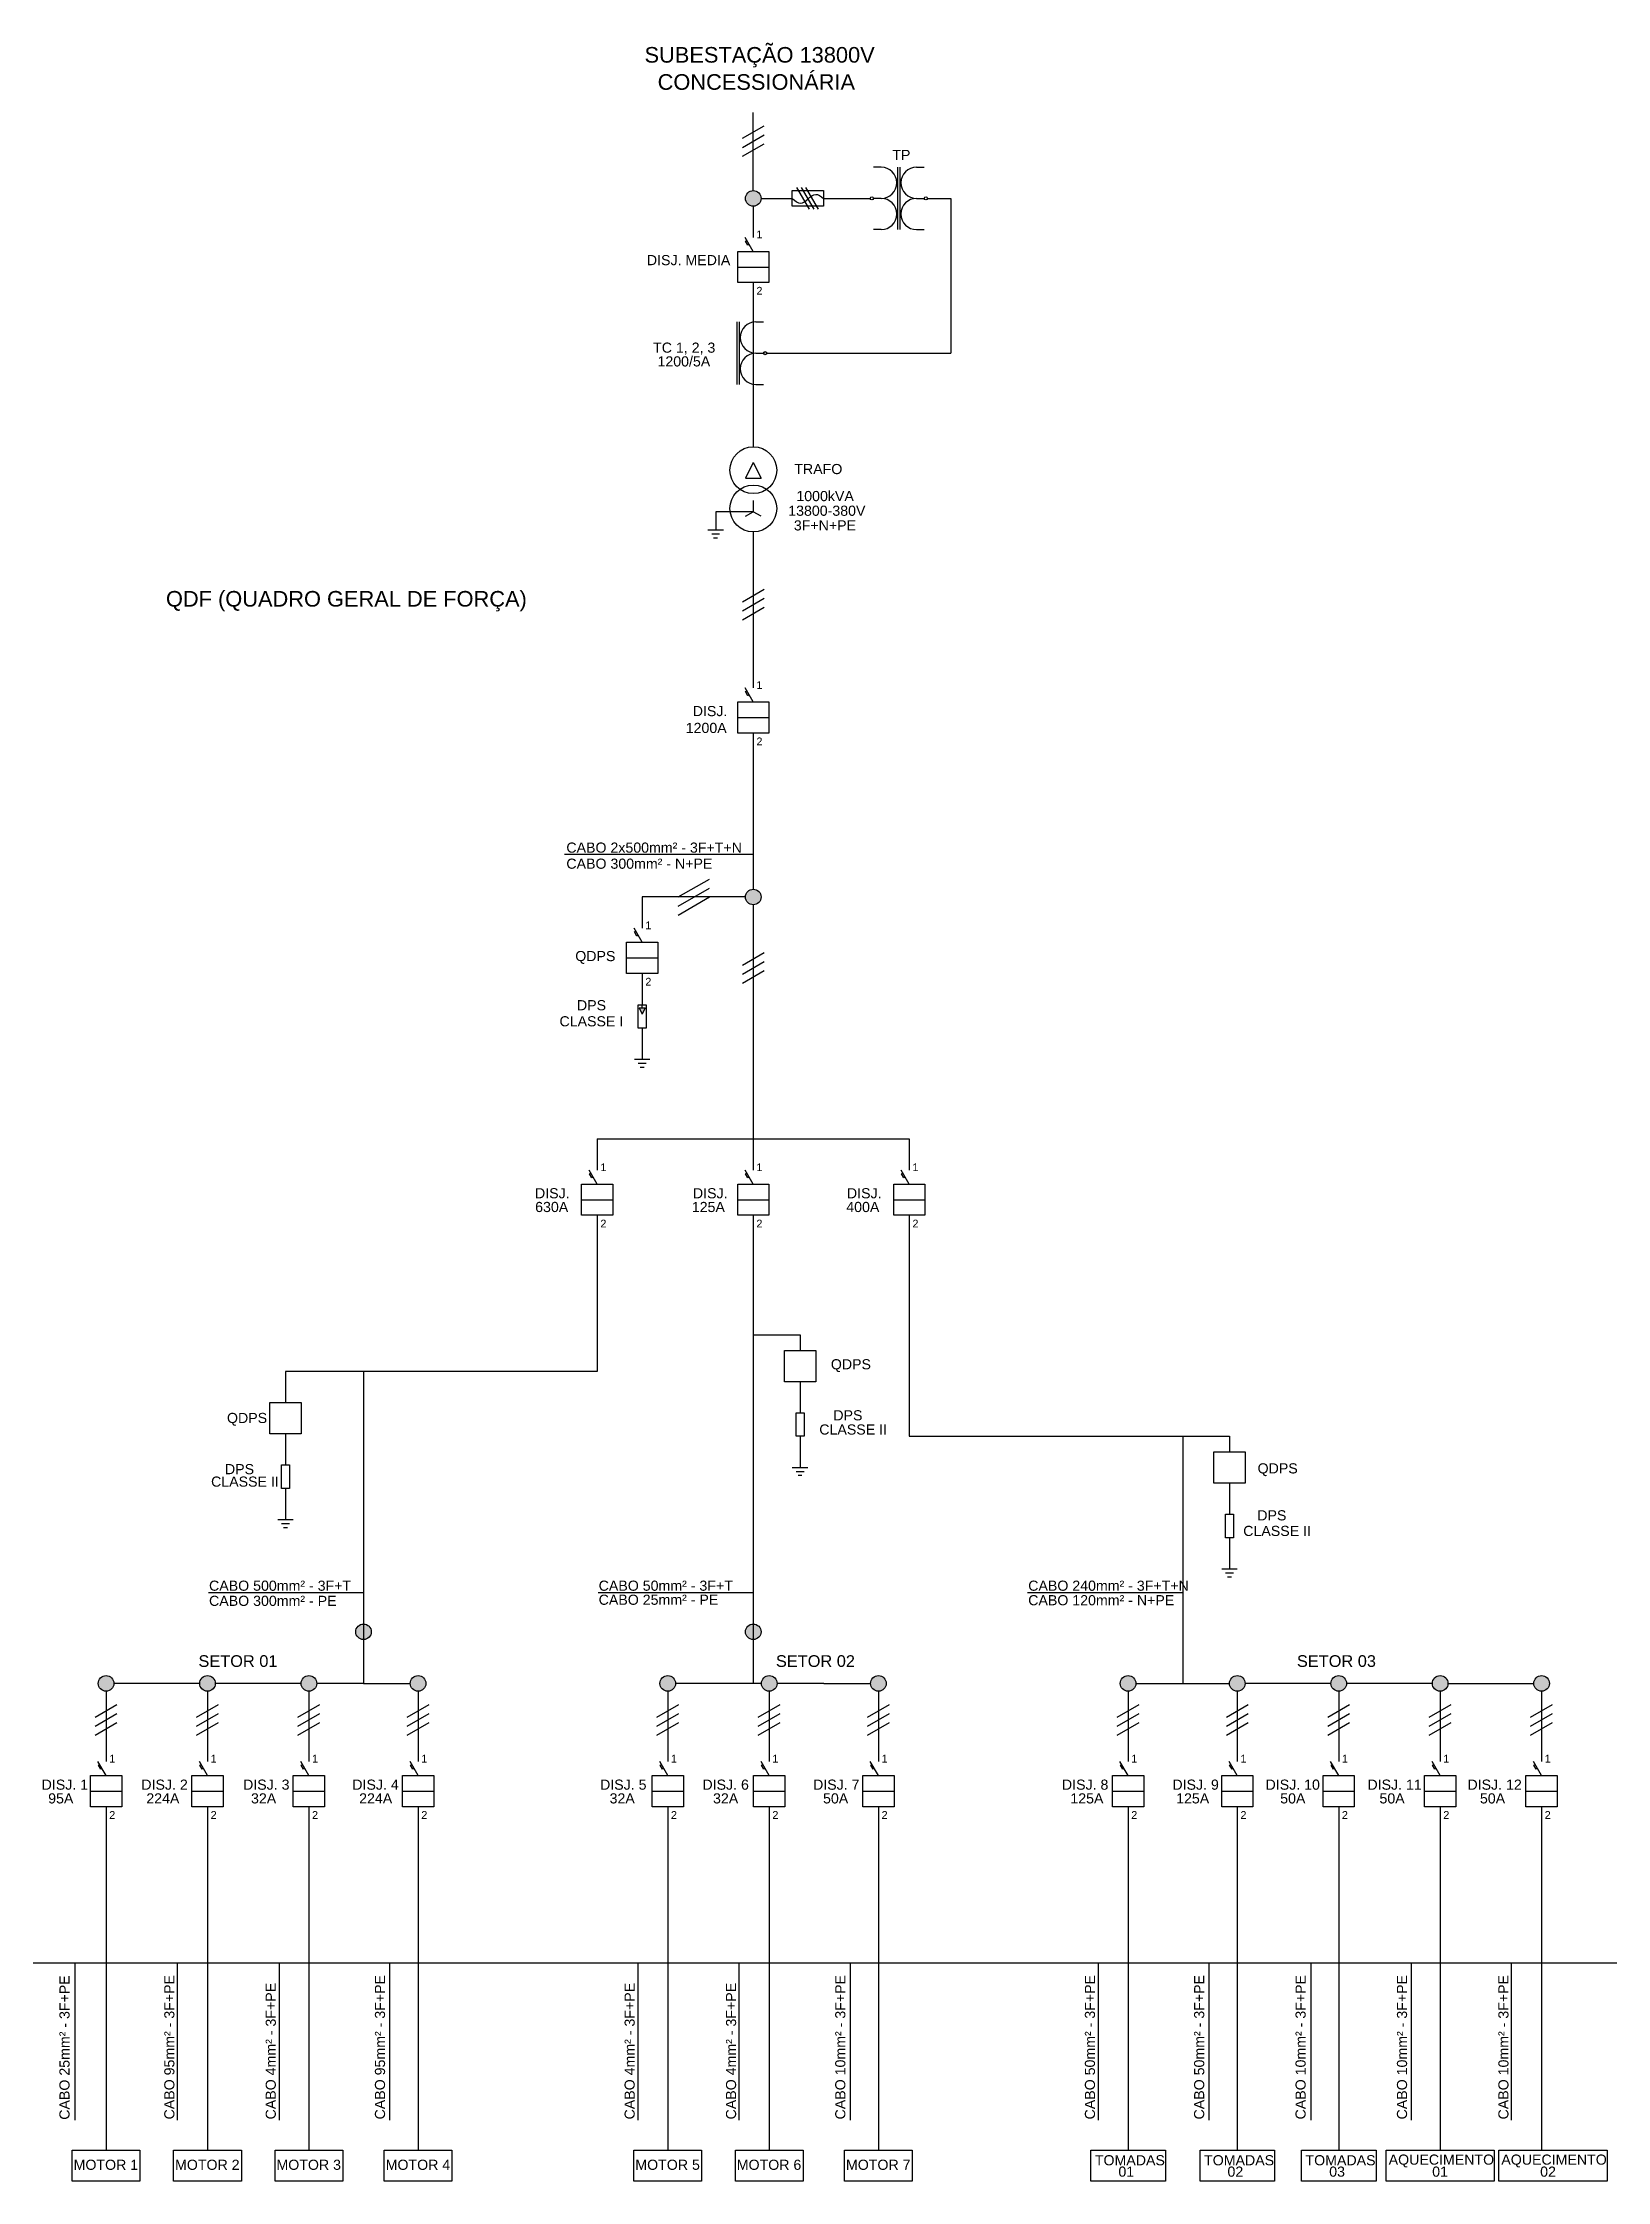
# Model space of a CAD drawing. Header units: millimetres. Extents: x 9959.7 to 9969.7, y -367.8 to -354.1.
import ezdxf

# ---------------------------------------------------------------- set-up
doc = ezdxf.new("R2010")
doc.units = ezdxf.units.MM
doc.layers.add('P01', color=1, linetype='Continuous')
doc.layers.add('P03', color=3, linetype='Continuous', lineweight=30)
doc.styles.add('PDIMENSIONAMENTO', font='arial.ttf')

msp = doc.modelspace()

# ---------------------------------------------------------------- hatches: boundary and pattern name
at = {"layer": 'P01'}
h = msp.add_hatch(color=256, dxfattribs=at)
h.dxf.hatch_style = 1
h.paths.add_polyline_path([(9969.268, -364.57, 1), (9969.368, -364.57, 1)])
h.paths.add_polyline_path([(9968.718, -364.57, 1), (9968.618, -364.57, 1)])
h.paths.add_polyline_path([(9967.968, -364.57, 1), (9968.068, -364.57, 1)])
h.paths.add_polyline_path([(9967.418, -364.57, 1), (9967.318, -364.57, 1)])
h.paths.add_polyline_path([(9966.618, -364.57, 1), (9966.718, -364.57, 1)])
h.paths.add_polyline_path([(9966.627, -365.089), (9966.619, -365.094), (9966.634, -365.12), (9966.642, -365.115)])
h.paths.add_polyline_path([(9967.327, -365.089), (9967.319, -365.094), (9967.334, -365.12), (9967.342, -365.115)])
h.paths.add_polyline_path([(9967.977, -365.089), (9967.969, -365.094), (9967.984, -365.12), (9967.992, -365.115)])
h.paths.add_polyline_path([(9968.627, -365.089), (9968.619, -365.094), (9968.634, -365.12), (9968.642, -365.115)])
h.paths.add_polyline_path([(9965.027, -365.089), (9965.019, -365.094), (9965.034, -365.12), (9965.042, -365.115)])
h.paths.add_polyline_path([(9964.327, -365.089), (9964.319, -365.094), (9964.334, -365.12), (9964.342, -365.115)])
h.paths.add_polyline_path([(9963.677, -365.089), (9963.669, -365.094), (9963.684, -365.12), (9963.692, -365.115)])
h.paths.add_polyline_path([(9963.768, -364.57, 1), (9963.668, -364.57, 1)])
h.paths.add_polyline_path([(9964.318, -364.57, 1), (9964.418, -364.57, 1)])
h.paths.add_polyline_path([(9965.018, -364.57, 1), (9965.118, -364.57, 1)])
h.paths.add_polyline_path([(9964.266, -364.189, 0.414214), (9964.216, -364.239, 0.414214), (9964.266, -364.289)])
h.paths.add_polyline_path([(9964.316, -364.239, 0.414214), (9964.266, -364.189), (9964.266, -364.289, 0.414214)])
h.paths.add_polyline_path([(9962.068, -364.57, 1), (9962.168, -364.57, 1)])
h.paths.add_polyline_path([(9961.468, -364.57, 1), (9961.368, -364.57, 1)])
h.paths.add_polyline_path([(9962.077, -365.089), (9962.069, -365.094), (9962.084, -365.12), (9962.092, -365.115)])
h.paths.add_polyline_path([(9961.377, -365.089), (9961.369, -365.094), (9961.384, -365.12), (9961.392, -365.115)])
h.paths.add_polyline_path([(9961.768, -364.189, 0.414214), (9961.718, -364.239, 0.414214), (9961.768, -364.289)])
h.paths.add_polyline_path([(9961.768, -364.189), (9961.768, -364.289, 0.414214), (9961.818, -364.239, 0.414214)])
h.paths.add_polyline_path([(9960.818, -364.57, 1), (9960.718, -364.57, 1)])
h.paths.add_polyline_path([(9960.727, -365.089), (9960.719, -365.094), (9960.734, -365.12), (9960.742, -365.115)])
h.paths.add_polyline_path([(9960.077, -365.089), (9960.069, -365.094), (9960.084, -365.12), (9960.092, -365.115)])
h.paths.add_polyline_path([(9960.168, -364.57, 1), (9960.068, -364.57, 1)])
h.paths.add_polyline_path([(9963.574, -360.24), (9963.534, -360.24), (9963.554, -360.28)])
h.paths.add_polyline_path([(9963.513, -359.749), (9963.504, -359.754), (9963.519, -359.78), (9963.528, -359.775)])
h.paths.add_polyline_path([(9963.225, -361.299), (9963.216, -361.304), (9963.231, -361.33), (9963.24, -361.325)])
h.paths.add_polyline_path([(9964.225, -361.299), (9964.216, -361.304), (9964.231, -361.33), (9964.24, -361.325)])
h.paths.add_polyline_path([(9965.225, -361.299), (9965.216, -361.304), (9965.231, -361.33), (9965.24, -361.325)])
h.paths.add_polyline_path([(9964.316, -359.53, 1), (9964.216, -359.53, 1)])
h.paths.add_polyline_path([(9964.225, -358.209), (9964.216, -358.214), (9964.231, -358.24), (9964.24, -358.235)])
h.paths.add_polyline_path([(9964.316, -355.053, 1), (9964.216, -355.053, 1)])
h.paths.add_polyline_path([(9964.225, -355.322), (9964.216, -355.327), (9964.231, -355.353), (9964.24, -355.348)])

# ---------------------------------------------------------------- linework, layer by layer
at = {"layer": 'P01', "color": 1}
for p, q in [((9964.266, -355.003), (9964.266, -354.503)), ((9964.196, -354.668), (9964.336, -354.587)), ((9964.196, -354.726), (9964.336, -354.645)), ((9964.196, -354.783), (9964.336, -354.703)), ((9965.086, -354.853), (9965.036, -354.853)), ((9965.312, -354.853), (9965.362, -354.853)), ((9964.316, -355.053), (9964.516, -355.053)), ((9964.543, -354.983), (9964.624, -355.123)), ((9964.572, -354.983), (9964.653, -355.123)), ((9964.601, -354.983), (9964.682, -355.123)), ((9964.716, -355.053), (9965.016, -355.053)), ((9965.086, -355.053), (9965.036, -355.053)), ((9965.312, -355.053), (9965.362, -355.053)), ((9965.382, -355.053), (9965.532, -355.053)), ((9965.532, -355.053), (9965.532, -356.045)), ((9964.266, -355.103), (9964.266, -355.303)), ((9964.266, -355.393), (9964.214, -355.303)), ((9964.216, -355.327), (9964.225, -355.322)), ((9964.231, -355.353), (9964.216, -355.327)), ((9964.24, -355.348), (9964.231, -355.353)), ((9965.086, -355.253), (9965.036, -355.253)), ((9965.312, -355.253), (9965.362, -355.253)), ((9964.166, -355.493), (9964.366, -355.493)), ((9964.266, -355.593), (9964.266, -356.645)), ((9964.282, -355.845), (9964.332, -355.845)), ((9964.282, -356.045), (9964.332, -356.045)), ((9964.352, -356.045), (9965.532, -356.045)), ((9964.282, -356.245), (9964.332, -356.245)), ((9964.266, -356.745), (9964.216, -356.845)), ((9964.216, -356.845), (9964.316, -356.845)), ((9964.266, -356.745), (9964.316, -356.845)), ((9964.266, -356.99), (9964.266, -357.062)), ((9964.266, -357.062), (9964.025, -357.062)), ((9964.025, -357.062), (9964.025, -357.178)), ((9964.216, -357.09), (9964.266, -357.062)), ((9964.316, -357.09), (9964.266, -357.062)), ((9963.975, -357.178), (9964.075, -357.178)), ((9964, -357.203), (9964.05, -357.203)), ((9964.012, -357.228), (9964.037, -357.228)), ((9964.266, -357.19), (9964.266, -358.19)), ((9964.196, -357.638), (9964.336, -357.557)), ((9964.196, -357.696), (9964.336, -357.615)), ((9964.196, -357.754), (9964.336, -357.673)), ((9964.266, -358.28), (9964.214, -358.19)), ((9964.216, -358.214), (9964.225, -358.209)), ((9964.231, -358.24), (9964.216, -358.214)), ((9964.24, -358.235), (9964.231, -358.24)), ((9964.166, -358.38), (9964.366, -358.38)), ((9964.266, -358.48), (9964.266, -359.48)), ((9964.266, -359.258), (9963.055, -359.258)), ((9963.785, -359.53), (9963.985, -359.415)), ((9964.216, -359.53), (9963.554, -359.53)), ((9963.554, -359.53), (9963.554, -359.73)), ((9963.785, -359.588), (9963.985, -359.473)), ((9963.785, -359.646), (9963.985, -359.53)), ((9964.266, -359.58), (9964.266, -361.08)), ((9963.554, -359.82), (9963.502, -359.73)), ((9963.504, -359.754), (9963.513, -359.749)), ((9963.519, -359.78), (9963.504, -359.754)), ((9963.528, -359.775), (9963.519, -359.78)), ((9963.454, -359.92), (9963.654, -359.92)), ((9964.196, -359.967), (9964.336, -359.886)), ((9964.196, -360.024), (9964.336, -359.944)), ((9964.196, -360.082), (9964.336, -360.001)), ((9963.554, -360.02), (9963.554, -360.22)), ((9963.529, -360.22), (9963.579, -360.22)), ((9963.529, -360.37), (9963.529, -360.22)), ((9963.534, -360.24), (9963.574, -360.24)), ((9963.534, -360.24), (9963.554, -360.28)), ((9963.554, -360.24), (9963.554, -360.22)), ((9963.574, -360.24), (9963.554, -360.28)), ((9963.579, -360.22), (9963.579, -360.37)), ((9963.579, -360.37), (9963.529, -360.37)), ((9963.554, -360.37), (9963.554, -360.57)), ((9963.504, -360.57), (9963.604, -360.57)), ((9963.529, -360.595), (9963.579, -360.595)), ((9963.542, -360.62), (9963.567, -360.62)), ((9963.266, -361.08), (9965.266, -361.08)), ((9963.266, -361.08), (9963.266, -361.28)), ((9964.266, -361.08), (9964.266, -361.28)), ((9965.266, -361.08), (9965.266, -361.28)), ((9963.266, -361.37), (9963.214, -361.28)), ((9963.216, -361.304), (9963.225, -361.299)), ((9963.231, -361.33), (9963.216, -361.304)), ((9963.24, -361.325), (9963.231, -361.33)), ((9964.266, -361.37), (9964.214, -361.28)), ((9964.216, -361.304), (9964.225, -361.299)), ((9964.231, -361.33), (9964.216, -361.304)), ((9964.24, -361.325), (9964.231, -361.33)), ((9965.266, -361.37), (9965.214, -361.28)), ((9965.216, -361.304), (9965.225, -361.299)), ((9965.231, -361.33), (9965.216, -361.304)), ((9965.24, -361.325), (9965.231, -361.33)), ((9963.166, -361.47), (9963.366, -361.47)), ((9964.166, -361.47), (9964.366, -361.47)), ((9965.166, -361.47), (9965.366, -361.47)), ((9963.266, -361.57), (9963.266, -362.57)), ((9964.266, -361.57), (9964.266, -364.57)), ((9965.266, -361.57), (9965.266, -362.986)), ((9964.266, -362.336), (9964.566, -362.336)), ((9964.566, -362.336), (9964.566, -362.436)), ((9961.268, -362.57), (9961.268, -362.77)), ((9961.768, -362.57), (9961.268, -362.57)), ((9963.266, -362.57), (9961.768, -362.57)), ((9961.768, -362.57), (9961.768, -364.57)), ((9964.566, -362.636), (9964.566, -362.836)), ((9964.541, -362.836), (9964.591, -362.836)), ((9964.541, -362.986), (9964.541, -362.836)), ((9964.591, -362.836), (9964.591, -362.986)), ((9961.268, -362.97), (9961.268, -363.17)), ((9964.591, -362.986), (9964.541, -362.986)), ((9964.566, -362.986), (9964.566, -363.186)), ((9965.266, -362.986), (9967.018, -362.986)), ((9967.018, -362.986), (9967.018, -364.57)), ((9967.018, -362.986), (9967.318, -362.986)), ((9967.318, -362.986), (9967.318, -363.086)), ((9961.243, -363.17), (9961.293, -363.17)), ((9961.243, -363.32), (9961.243, -363.17)), ((9961.293, -363.17), (9961.293, -363.32)), ((9964.516, -363.186), (9964.616, -363.186)), ((9964.541, -363.211), (9964.591, -363.211)), ((9964.553, -363.236), (9964.578, -363.236)), ((9967.318, -363.286), (9967.318, -363.486)), ((9961.293, -363.32), (9961.243, -363.32)), ((9961.268, -363.32), (9961.268, -363.52)), ((9961.218, -363.52), (9961.318, -363.52)), ((9961.243, -363.545), (9961.293, -363.545)), ((9961.256, -363.57), (9961.281, -363.57)), ((9967.293, -363.486), (9967.343, -363.486)), ((9967.293, -363.636), (9967.293, -363.486)), ((9967.343, -363.486), (9967.343, -363.636)), ((9967.343, -363.636), (9967.293, -363.636)), ((9967.318, -363.636), (9967.318, -363.836)), ((9967.268, -363.836), (9967.368, -363.836)), ((9967.293, -363.861), (9967.343, -363.861)), ((9967.306, -363.886), (9967.331, -363.886)), ((9961.768, -363.989), (9960.774, -363.989)), ((9964.266, -363.989), (9963.272, -363.989)), ((9967.018, -363.989), (9966.024, -363.989)), ((9960.118, -364.62), (9960.118, -365.07)), ((9960.718, -364.57), (9960.168, -364.57)), ((9960.768, -364.62), (9960.768, -365.07)), ((9961.368, -364.57), (9960.818, -364.57)), ((9961.418, -364.62), (9961.418, -365.07)), ((9961.768, -364.57), (9961.468, -364.57)), ((9961.768, -364.57), (9962.068, -364.57)), ((9962.118, -364.62), (9962.118, -365.07)), ((9963.718, -364.62), (9963.718, -365.07)), ((9964.318, -364.57), (9963.768, -364.57)), ((9964.368, -364.62), (9964.368, -365.07)), ((9964.718, -364.57), (9964.418, -364.57)), ((9964.718, -364.57), (9965.018, -364.57)), ((9965.068, -364.62), (9965.068, -365.07)), ((9966.668, -364.62), (9966.668, -365.07)), ((9966.718, -364.57), (9967.018, -364.57)), ((9967.018, -364.57), (9967.318, -364.57)), ((9967.368, -364.62), (9967.368, -365.07)), ((9967.968, -364.57), (9967.418, -364.57)), ((9968.018, -364.62), (9968.018, -365.07)), ((9968.618, -364.57), (9968.068, -364.57)), ((9968.668, -364.62), (9968.668, -365.07)), ((9968.718, -364.57), (9969.268, -364.57)), ((9969.318, -364.62), (9969.318, -365.07)), ((9960.048, -364.785), (9960.188, -364.704)), ((9960.048, -364.843), (9960.188, -364.762)), ((9960.698, -364.785), (9960.838, -364.704)), ((9960.698, -364.843), (9960.838, -364.762)), ((9961.348, -364.785), (9961.488, -364.704)), ((9961.348, -364.843), (9961.488, -364.762)), ((9962.048, -364.785), (9962.188, -364.704)), ((9962.048, -364.843), (9962.188, -364.762)), ((9963.648, -364.785), (9963.788, -364.704)), ((9963.648, -364.843), (9963.788, -364.762)), ((9964.298, -364.785), (9964.438, -364.704)), ((9964.298, -364.843), (9964.438, -364.762)), ((9964.998, -364.785), (9965.138, -364.704)), ((9964.998, -364.843), (9965.138, -364.762)), ((9966.598, -364.785), (9966.738, -364.704)), ((9966.598, -364.843), (9966.738, -364.762)), ((9967.298, -364.785), (9967.438, -364.704)), ((9967.298, -364.843), (9967.438, -364.762)), ((9967.948, -364.785), (9968.088, -364.704)), ((9967.948, -364.843), (9968.088, -364.762)), ((9968.598, -364.785), (9968.738, -364.704)), ((9968.598, -364.843), (9968.738, -364.762)), ((9969.248, -364.785), (9969.388, -364.704)), ((9969.248, -364.843), (9969.388, -364.762)), ((9960.048, -364.901), (9960.188, -364.82)), ((9960.698, -364.901), (9960.838, -364.82)), ((9961.348, -364.901), (9961.488, -364.82)), ((9962.048, -364.901), (9962.188, -364.82)), ((9963.648, -364.901), (9963.788, -364.82)), ((9964.298, -364.901), (9964.438, -364.82)), ((9964.998, -364.901), (9965.138, -364.82)), ((9966.598, -364.901), (9966.738, -364.82)), ((9967.298, -364.901), (9967.438, -364.82)), ((9967.948, -364.901), (9968.088, -364.82)), ((9968.598, -364.901), (9968.738, -364.82)), ((9969.248, -364.901), (9969.388, -364.82)), ((9960.118, -365.16), (9960.066, -365.07)), ((9960.768, -365.16), (9960.716, -365.07)), ((9961.418, -365.16), (9961.366, -365.07)), ((9962.118, -365.16), (9962.066, -365.07)), ((9963.718, -365.16), (9963.666, -365.07)), ((9964.368, -365.16), (9964.316, -365.07)), ((9965.068, -365.16), (9965.016, -365.07)), ((9966.668, -365.16), (9966.616, -365.07)), ((9967.368, -365.16), (9967.316, -365.07)), ((9968.018, -365.16), (9967.966, -365.07)), ((9968.668, -365.16), (9968.616, -365.07)), ((9969.318, -365.16), (9969.266, -365.07)), ((9960.069, -365.094), (9960.077, -365.089)), ((9960.084, -365.12), (9960.069, -365.094)), ((9960.092, -365.115), (9960.084, -365.12)), ((9960.719, -365.094), (9960.727, -365.089)), ((9960.734, -365.12), (9960.719, -365.094)), ((9960.742, -365.115), (9960.734, -365.12)), ((9961.369, -365.094), (9961.377, -365.089)), ((9961.384, -365.12), (9961.369, -365.094)), ((9961.392, -365.115), (9961.384, -365.12)), ((9962.069, -365.094), (9962.077, -365.089)), ((9962.084, -365.12), (9962.069, -365.094)), ((9962.092, -365.115), (9962.084, -365.12)), ((9963.669, -365.094), (9963.677, -365.089)), ((9963.684, -365.12), (9963.669, -365.094)), ((9963.692, -365.115), (9963.684, -365.12)), ((9964.319, -365.094), (9964.327, -365.089)), ((9964.334, -365.12), (9964.319, -365.094)), ((9964.342, -365.115), (9964.334, -365.12)), ((9965.019, -365.094), (9965.027, -365.089)), ((9965.034, -365.12), (9965.019, -365.094)), ((9965.042, -365.115), (9965.034, -365.12)), ((9966.619, -365.094), (9966.627, -365.089)), ((9966.634, -365.12), (9966.619, -365.094)), ((9966.642, -365.115), (9966.634, -365.12)), ((9967.319, -365.094), (9967.327, -365.089)), ((9967.334, -365.12), (9967.319, -365.094)), ((9967.342, -365.115), (9967.334, -365.12)), ((9967.969, -365.094), (9967.977, -365.089)), ((9967.984, -365.12), (9967.969, -365.094)), ((9967.992, -365.115), (9967.984, -365.12)), ((9968.619, -365.094), (9968.627, -365.089)), ((9968.634, -365.12), (9968.619, -365.094)), ((9968.642, -365.115), (9968.634, -365.12)), ((9969.269, -365.094), (9969.277, -365.089)), ((9969.284, -365.12), (9969.269, -365.094)), ((9969.292, -365.115), (9969.284, -365.12)), ((9960.018, -365.26), (9960.218, -365.26)), ((9960.668, -365.26), (9960.868, -365.26)), ((9961.318, -365.26), (9961.518, -365.26)), ((9962.018, -365.26), (9962.218, -365.26)), ((9963.618, -365.26), (9963.818, -365.26)), ((9964.268, -365.26), (9964.468, -365.26)), ((9964.968, -365.26), (9965.168, -365.26)), ((9966.568, -365.26), (9966.768, -365.26)), ((9967.268, -365.26), (9967.468, -365.26)), ((9967.918, -365.26), (9968.118, -365.26)), ((9968.568, -365.26), (9968.768, -365.26)), ((9969.218, -365.26), (9969.418, -365.26)), ((9960.118, -365.36), (9960.118, -366.36)), ((9960.768, -365.36), (9960.768, -366.36)), ((9961.418, -365.36), (9961.418, -366.36)), ((9962.118, -365.36), (9962.118, -366.36)), ((9963.718, -365.36), (9963.718, -366.36)), ((9964.368, -365.36), (9964.368, -366.36)), ((9965.068, -365.36), (9965.068, -366.36)), ((9966.668, -365.36), (9966.668, -366.36)), ((9967.368, -365.36), (9967.368, -366.36)), ((9968.018, -365.36), (9968.018, -366.36)), ((9968.668, -365.36), (9968.668, -366.36)), ((9969.318, -365.36), (9969.318, -366.36)), ((9959.918, -366.36), (9959.918, -367.368)), ((9960.118, -366.36), (9960.118, -367.56)), ((9960.574, -366.36), (9960.574, -367.368)), ((9960.768, -366.36), (9960.768, -367.56)), ((9961.227, -366.36), (9961.227, -367.368)), ((9961.418, -366.36), (9961.418, -367.56)), ((9961.935, -366.36), (9961.935, -367.368)), ((9962.118, -366.36), (9962.118, -367.56)), ((9963.525, -366.36), (9963.525, -367.368)), ((9963.718, -366.36), (9963.718, -367.56)), ((9964.174, -366.36), (9964.174, -367.368)), ((9964.368, -366.36), (9964.368, -367.56)), ((9964.887, -366.36), (9964.887, -367.368)), ((9965.068, -366.36), (9965.068, -367.56)), ((9966.477, -366.36), (9966.477, -367.368)), ((9966.668, -366.36), (9966.668, -367.56)), ((9967.185, -366.36), (9967.185, -367.368)), ((9967.368, -366.36), (9967.368, -367.56)), ((9967.839, -366.36), (9967.839, -367.368)), ((9968.018, -366.36), (9968.018, -367.56)), ((9968.483, -366.36), (9968.483, -367.368)), ((9968.668, -366.36), (9968.668, -367.56)), ((9969.123, -366.36), (9969.123, -367.368)), ((9969.318, -366.36), (9969.318, -367.56))]:
    msp.add_line(p, q, dxfattribs=at)
msp.add_xline((9958.116, -366.36), (1, 0), dxfattribs=at)
for points in [[(9965.192, -355.253), (9965.192, -354.853)], [(9965.206, -354.853), (9965.206, -355.253)], [(9964.162, -356.245), (9964.162, -355.845)], [(9964.176, -355.845), (9964.176, -356.245)]]:
    msp.add_lwpolyline(points, dxfattribs=at)
for points in [[(9964.516, -355.003), (9964.716, -355.003), (9964.716, -355.103), (9964.516, -355.103)], [(9964.166, -355.393), (9964.366, -355.393), (9964.366, -355.593), (9964.166, -355.593)], [(9964.166, -358.28), (9964.366, -358.28), (9964.366, -358.48), (9964.166, -358.48)], [(9963.454, -359.82), (9963.654, -359.82), (9963.654, -360.02), (9963.454, -360.02)], [(9963.166, -361.37), (9963.366, -361.37), (9963.366, -361.57), (9963.166, -361.57)], [(9964.166, -361.37), (9964.366, -361.37), (9964.366, -361.57), (9964.166, -361.57)], [(9965.166, -361.37), (9965.366, -361.37), (9965.366, -361.57), (9965.166, -361.57)], [(9964.466, -362.436), (9964.666, -362.436), (9964.666, -362.636), (9964.466, -362.636)], [(9961.168, -362.77), (9961.368, -362.77), (9961.368, -362.97), (9961.168, -362.97)], [(9967.218, -363.086), (9967.418, -363.086), (9967.418, -363.286), (9967.218, -363.286)], [(9960.018, -365.16), (9960.218, -365.16), (9960.218, -365.36), (9960.018, -365.36)], [(9960.668, -365.16), (9960.868, -365.16), (9960.868, -365.36), (9960.668, -365.36)], [(9961.318, -365.16), (9961.518, -365.16), (9961.518, -365.36), (9961.318, -365.36)], [(9962.018, -365.16), (9962.218, -365.16), (9962.218, -365.36), (9962.018, -365.36)], [(9963.618, -365.16), (9963.818, -365.16), (9963.818, -365.36), (9963.618, -365.36)], [(9964.268, -365.16), (9964.468, -365.16), (9964.468, -365.36), (9964.268, -365.36)], [(9964.968, -365.16), (9965.168, -365.16), (9965.168, -365.36), (9964.968, -365.36)], [(9966.568, -365.16), (9966.768, -365.16), (9966.768, -365.36), (9966.568, -365.36)], [(9967.268, -365.16), (9967.468, -365.16), (9967.468, -365.36), (9967.268, -365.36)], [(9967.918, -365.16), (9968.118, -365.16), (9968.118, -365.36), (9967.918, -365.36)], [(9968.568, -365.16), (9968.768, -365.16), (9968.768, -365.36), (9968.568, -365.36)], [(9969.218, -365.16), (9969.418, -365.16), (9969.418, -365.36), (9969.218, -365.36)], [(9959.901, -367.56), (9960.335, -367.56), (9960.335, -367.76), (9959.901, -367.76)], [(9960.551, -367.56), (9960.985, -367.56), (9960.985, -367.76), (9960.551, -367.76)], [(9961.201, -367.56), (9961.635, -367.56), (9961.635, -367.76), (9961.201, -367.76)], [(9961.901, -367.56), (9962.335, -367.56), (9962.335, -367.76), (9961.901, -367.76)], [(9963.501, -367.56), (9963.935, -367.56), (9963.935, -367.76), (9963.501, -367.76)], [(9964.151, -367.56), (9964.585, -367.56), (9964.585, -367.76), (9964.151, -367.76)], [(9964.851, -367.56), (9965.285, -367.56), (9965.285, -367.76), (9964.851, -367.76)], [(9966.429, -367.56), (9966.907, -367.56), (9966.907, -367.76), (9966.429, -367.76)], [(9967.13, -367.56), (9967.607, -367.56), (9967.607, -367.76), (9967.13, -367.76)], [(9967.779, -367.56), (9968.257, -367.56), (9968.257, -367.76), (9967.779, -367.76)], [(9968.322, -367.56), (9969.014, -367.56), (9969.014, -367.76), (9968.322, -367.76)], [(9969.044, -367.56), (9969.739, -367.56), (9969.739, -367.76), (9969.044, -367.76)]]:
    msp.add_lwpolyline(points, close=True, dxfattribs=at)
for centre, radius in [((9964.266, -355.053), 0.05), ((9965.026, -355.053), 0.01), ((9965.372, -355.053), 0.01), ((9964.342, -356.045), 0.01), ((9964.266, -356.795), 0.15), ((9964.266, -357.04), 0.15), ((9964.266, -359.53), 0.05), ((9961.768, -364.239), 0.05), ((9964.266, -364.239), 0.05), ((9960.118, -364.57), 0.05), ((9960.768, -364.57), 0.05), ((9961.418, -364.57), 0.05), ((9962.118, -364.57), 0.05), ((9963.718, -364.57), 0.05), ((9964.368, -364.57), 0.05), ((9965.068, -364.57), 0.05), ((9966.668, -364.57), 0.05), ((9967.368, -364.57), 0.05), ((9968.018, -364.57), 0.05), ((9968.668, -364.57), 0.05), ((9969.318, -364.57), 0.05)]:
    msp.add_circle(centre, radius, dxfattribs=at)
for centre, start, end in [((9965.086, -354.953), 270, 90), ((9965.312, -354.953), 90, 270), ((9965.086, -355.153), 270, 90), ((9965.312, -355.153), 90, 270), ((9964.282, -355.945), 90, 270), ((9964.282, -356.145), 90, 270)]:
    msp.add_arc(centre, 0.1, start, end, dxfattribs=at)
msp.add_spline([(9964.516, -355.053), (9964.569, -355.084), (9964.666, -355.027), (9964.716, -355.053)], degree=3, dxfattribs=at)

# ---------------------------------------------------------------- texts
at = {"layer": 'P03', "style": 'PDIMENSIONAMENTO'}
for s, height, p in [('SUBESTAÇÃO 13800V', 0.1, (9963.569, -354.183)), ('CONCESSIONÁRIA', 0.1, (9963.653, -354.357)), ('TP', 0.065, (9965.157, -354.807)), ('1', 0.05, (9964.286, -355.309)), ('DISJ. MEDIA', 0.065, (9963.584, -355.481)), ('2', 0.05, (9964.286, -355.67)), ('TC 1, 2, 3', 0.065, (9963.624, -356.042)), ('1200/5A', 0.065, (9963.652, -356.13)), ('TRAFO', 0.065, (9964.529, -356.82)), ('1000kVA', 0.065, (9964.542, -356.993)), ('13800-380V', 0.065, (9964.49, -357.087)), ('3F+N+PE', 0.065, (9964.526, -357.181)), ('QDF (QUADRO GERAL DE FORÇA)', 0.1, (9960.502, -357.669)), ('1', 0.05, (9964.286, -358.197)), ('DISJ.', 0.065, (9963.878, -358.371)), ('1200A', 0.065, (9963.833, -358.479)), ('2', 0.05, (9964.286, -358.558)), ('CABO 2x500mm² - 3F+T+N', 0.065, (9963.068, -359.246)), ('CABO 300mm² - N+PE', 0.065, (9963.068, -359.349)), ('1', 0.05, (9963.574, -359.737)), ('QDPS', 0.065, (9963.125, -359.941)), ('2', 0.05, (9963.574, -360.098)), ('DPS', 0.065, (9963.136, -360.256)), ('CLASSE I', 0.065, (9963.024, -360.359)), ('1', 0.05, (9963.286, -361.287)), ('1', 0.05, (9964.286, -361.287)), ('1', 0.05, (9965.286, -361.287)), ('630A', 0.065, (9962.868, -361.549)), ('DISJ.', 0.065, (9962.867, -361.461)), ('125A', 0.065, (9963.872, -361.549)), ('DISJ.', 0.065, (9963.879, -361.461)), ('400A', 0.065, (9964.862, -361.549)), ('DISJ.', 0.065, (9964.866, -361.461)), ('2', 0.05, (9963.286, -361.648)), ('2', 0.05, (9964.286, -361.648)), ('2', 0.05, (9965.286, -361.648)), ('QDPS', 0.065, (9964.763, -362.557)), ('QDPS', 0.065, (9960.893, -362.901)), ('DPS', 0.065, (9964.779, -362.884)), ('CLASSE II', 0.065, (9964.689, -362.975)), ('DPS', 0.065, (9960.88, -363.229)), ('QDPS', 0.065, (9967.498, -363.224)), ('CLASSE II', 0.065, (9960.791, -363.309)), ('CLASSE II', 0.065, (9967.406, -363.625)), ('DPS', 0.065, (9967.496, -363.525)), ('CABO 500mm² - 3F+T', 0.065, (9960.778, -363.976)), ('CABO 50mm² - 3F+T', 0.065, (9963.275, -363.976)), ('CABO 240mm² - 3F+T+N', 0.065, (9966.028, -363.976)), ('CABO 300mm² - PE', 0.065, (9960.778, -364.073)), ('CABO 25mm² - PE', 0.065, (9963.275, -364.066)), ('CABO 120mm² - N+PE', 0.065, (9966.028, -364.069)), ('SETOR 01', 0.075, (9960.71, -364.464)), ('SETOR 02', 0.075, (9964.411, -364.464)), ('SETOR 03', 0.075, (9967.75, -364.464)), ('1', 0.05, (9960.138, -365.077)), ('1', 0.05, (9960.788, -365.077)), ('1', 0.05, (9961.438, -365.077)), ('1', 0.05, (9962.138, -365.077)), ('1', 0.05, (9963.738, -365.077)), ('1', 0.05, (9964.388, -365.077)), ('1', 0.05, (9965.088, -365.077)), ('1', 0.05, (9966.688, -365.077)), ('1', 0.05, (9967.388, -365.077)), ('1', 0.05, (9968.038, -365.077)), ('1', 0.05, (9968.688, -365.077)), ('1', 0.05, (9969.338, -365.077)), ('DISJ. 1', 0.065, (9959.705, -365.251)), ('DISJ. 2', 0.065, (9960.344, -365.251)), ('DISJ. 3', 0.065, (9960.996, -365.251)), ('DISJ. 4', 0.065, (9961.696, -365.251)), ('DISJ. 5', 0.065, (9963.284, -365.251)), ('DISJ. 6', 0.065, (9963.94, -365.251)), ('DISJ. 7', 0.065, (9964.649, -365.251)), ('DISJ. 8', 0.065, (9966.244, -365.251)), ('DISJ. 9', 0.065, (9966.952, -365.251)), ('DISJ. 10', 0.065, (9967.549, -365.251)), ('DISJ. 11', 0.065, (9968.202, -365.251)), ('DISJ. 12', 0.065, (9968.843, -365.251)), ('95A', 0.065, (9959.747, -365.339)), ('224A', 0.065, (9960.376, -365.339)), ('32A', 0.065, (9961.047, -365.339)), ('224A', 0.065, (9961.74, -365.339)), ('32A', 0.065, (9963.345, -365.339)), ('32A', 0.065, (9964.008, -365.339)), ('50A', 0.065, (9964.713, -365.339)), ('125A', 0.065, (9966.298, -365.339)), ('125A', 0.065, (9966.976, -365.339)), ('50A', 0.065, (9967.643, -365.339)), ('50A', 0.065, (9968.279, -365.339)), ('50A', 0.065, (9968.923, -365.339)), ('2', 0.05, (9960.138, -365.438)), ('2', 0.05, (9960.788, -365.438)), ('2', 0.05, (9961.438, -365.438)), ('2', 0.05, (9962.138, -365.438)), ('2', 0.05, (9963.738, -365.438)), ('2', 0.05, (9964.388, -365.438)), ('2', 0.05, (9965.088, -365.438)), ('2', 0.05, (9966.688, -365.438)), ('2', 0.05, (9967.388, -365.438)), ('2', 0.05, (9968.038, -365.438)), ('2', 0.05, (9968.688, -365.438)), ('2', 0.05, (9969.338, -365.438)), ('MOTOR 1', 0.065, (9959.91, -367.687)), ('MOTOR 2', 0.065, (9960.56, -367.687)), ('MOTOR 3', 0.065, (9961.21, -367.687)), ('MOTOR 4', 0.065, (9961.91, -367.687)), ('MOTOR 5', 0.065, (9963.51, -367.687)), ('MOTOR 6', 0.065, (9964.16, -367.687)), ('MOTOR 7', 0.065, (9964.86, -367.687)), ('TOMADAS', 0.065, (9966.455, -367.658)), ('01', 0.065, (9966.606, -367.731)), ('TOMADAS', 0.065, (9967.155, -367.658)), ('02', 0.065, (9967.305, -367.731)), ('TOMADAS', 0.065, (9967.805, -367.658)), ('03', 0.065, (9967.957, -367.731)), ('AQUECIMENTO', 0.065, (9968.338, -367.654)), ('01', 0.065, (9968.617, -367.731)), ('AQUECIMENTO', 0.065, (9969.06, -367.654)), ('02', 0.065, (9969.309, -367.731))]:
    msp.add_text(s, height=height, dxfattribs=at).set_placement(p)
for s, p in [('CABO 25mm² - 3F+PE', (9959.884, -367.366)), ('CABO 95mm² - 3F+PE', (9960.556, -367.364)), ('CABO 95mm² - 3F+PE', (9961.906, -367.364)), ('CABO 10mm² - 3F+PE', (9964.856, -367.364)), ('CABO 50mm² - 3F+PE', (9966.456, -367.364)), ('CABO 50mm² - 3F+PE', (9967.156, -367.364)), ('CABO 10mm² - 3F+PE', (9967.806, -367.364)), ('CABO 10mm² - 3F+PE', (9968.456, -367.364)), ('CABO 10mm² - 3F+PE', (9969.106, -367.364)), ('CABO 4mm² - 3F+PE', (9961.206, -367.364)), ('CABO 4mm² - 3F+PE', (9963.506, -367.364)), ('CABO 4mm² - 3F+PE', (9964.156, -367.364))]:
    msp.add_text(s, height=0.065, rotation=90, dxfattribs=at).set_placement(p)

doc.saveas('drawing.dxf')
